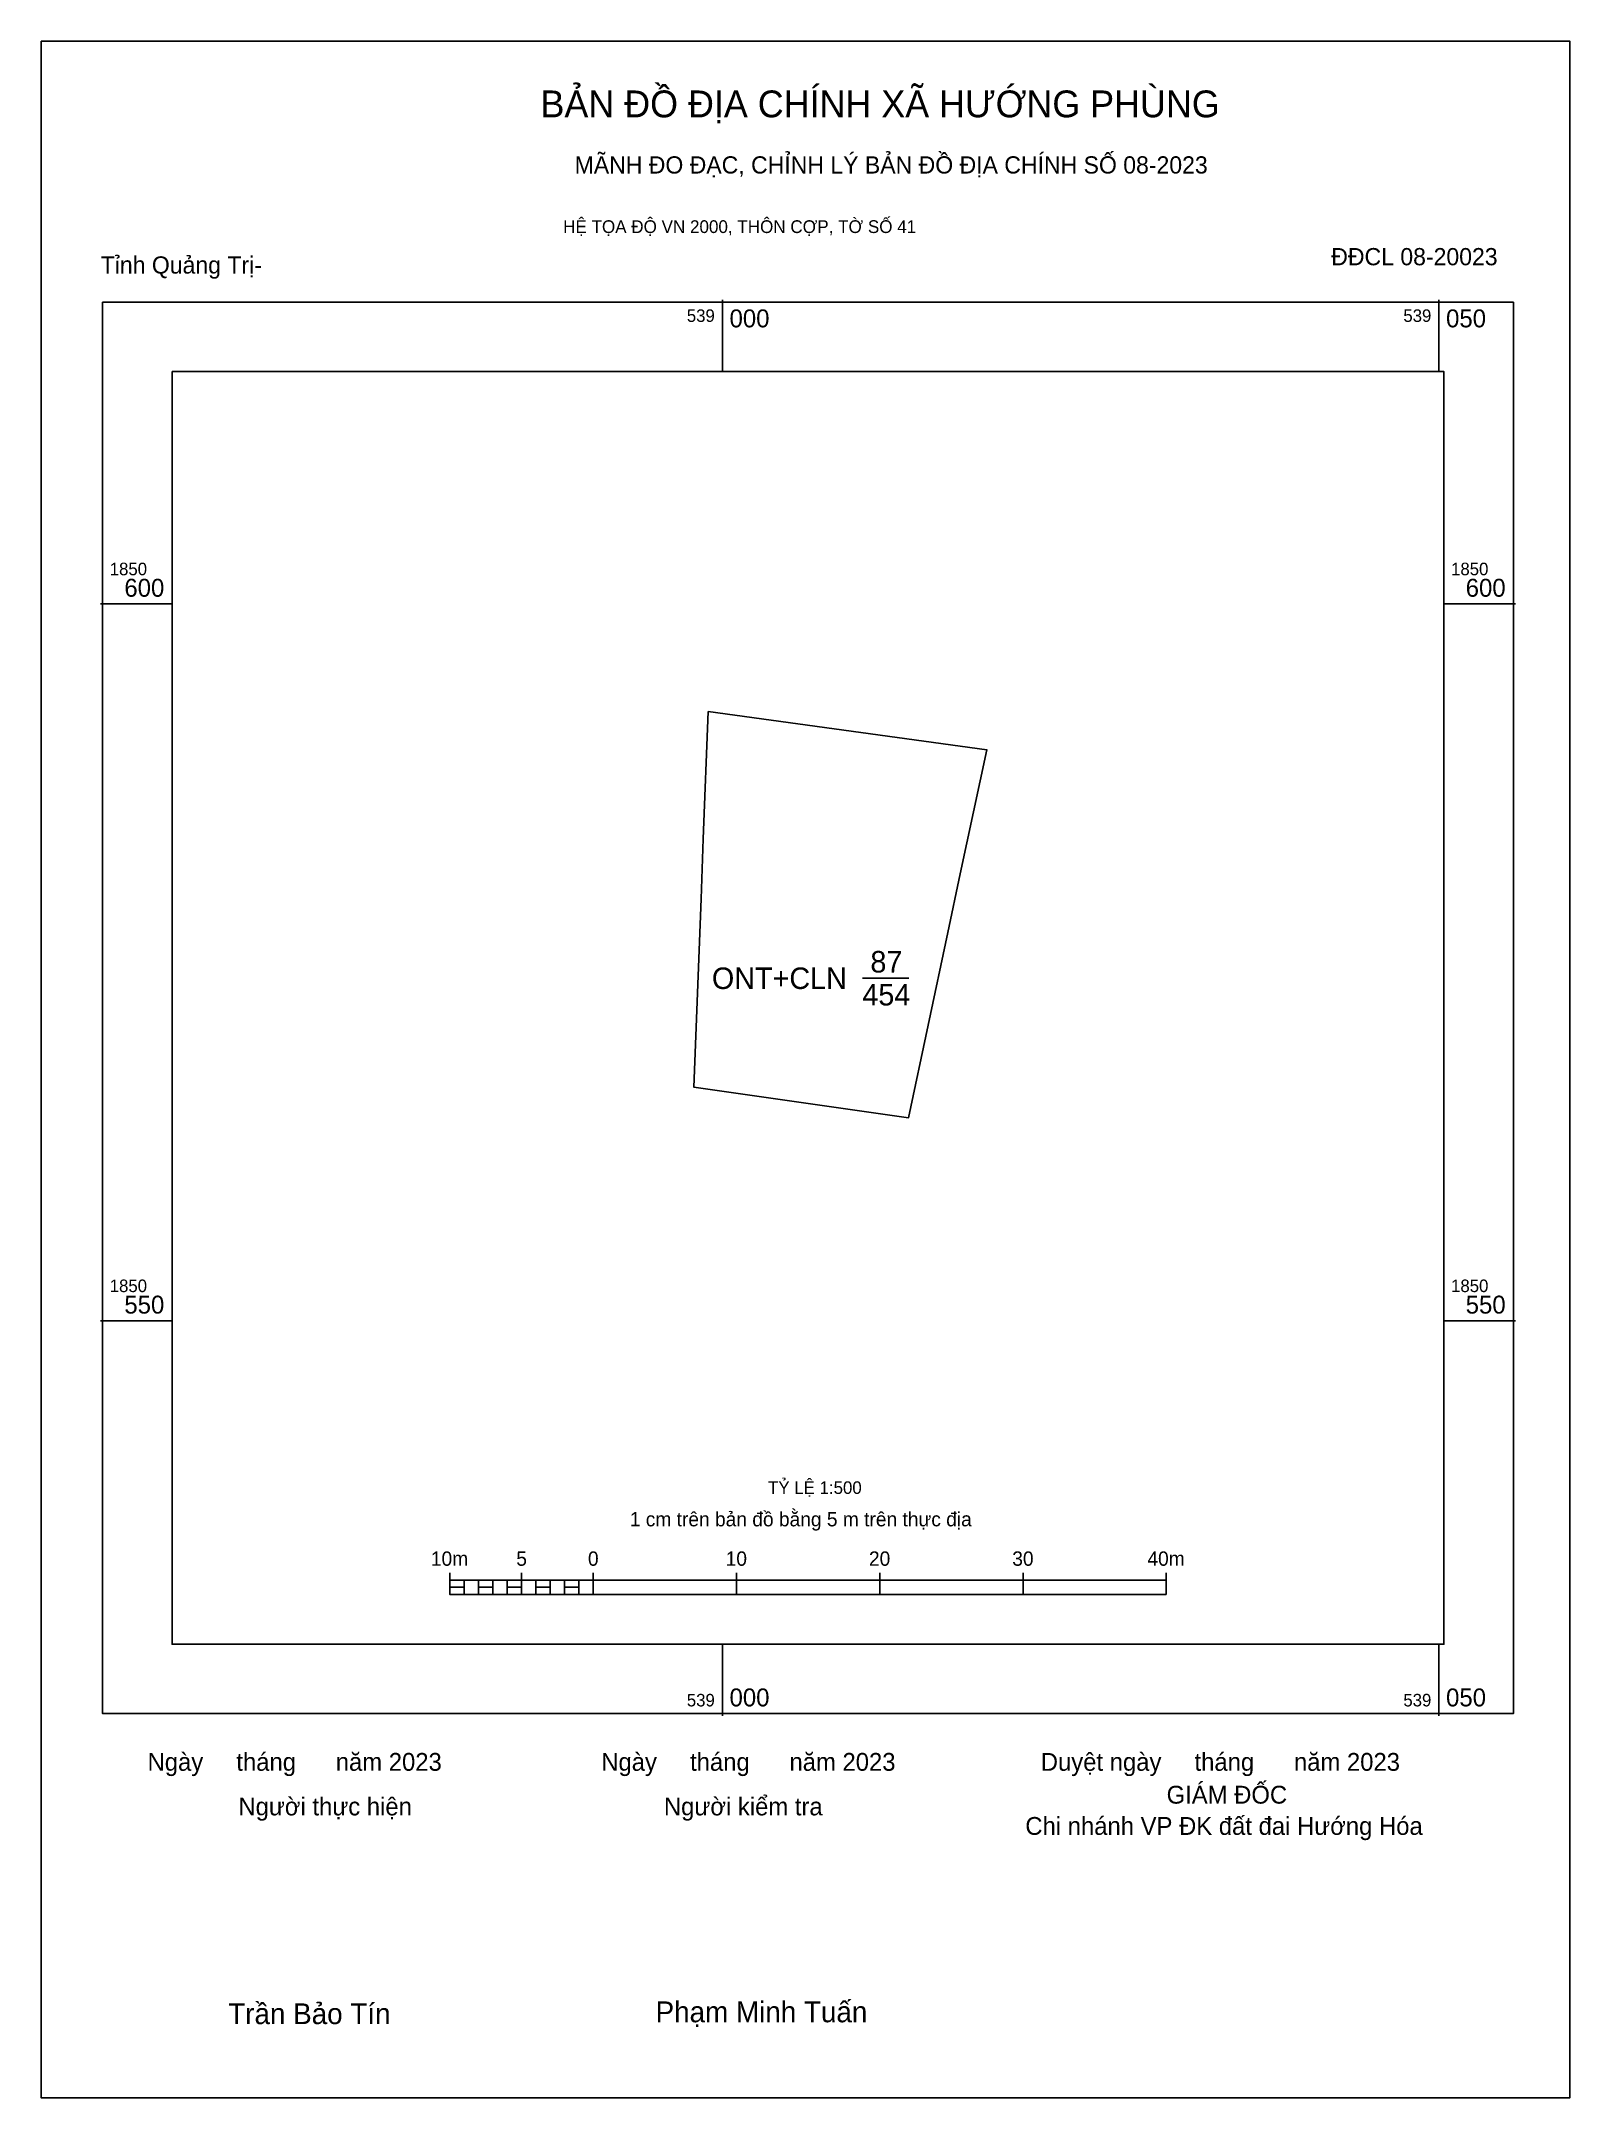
# Model space of a CAD drawing. Extents: x 538952 to 539059, y 1850496 to 1850639.
import ezdxf

# ---------------------------------------------------------------- set-up
doc = ezdxf.new("R2010")
doc.units = 0
for name, color, linetype in [('Level 10', 7, 'Continuous'), ('Level 13', 7, 'Continuous'), ('Level 15', 7, 'Continuous'), ('Level 27', 7, 'Continuous'), ('Level 6', 7, 'Continuous'), ('Level 62', 7, 'Continuous'), ('Level 63', 7, 'Continuous'), ('Level 9', 7, 'Continuous')]:
    doc.layers.add(name, color=color, linetype=linetype)

msp = doc.modelspace()

# ---------------------------------------------------------------- linework, layer by layer
at = {"layer": 'Level 10'}
msp.add_line((539009.77, 1850573.89), (539013.02, 1850573.89), dxfattribs=at)
msp.add_lwpolyline([(539012.98, 1850564.16), (538998.01, 1850566.29), (538998.51, 1850579.43), (538998.67, 1850583.62), (538999.01, 1850592.49), (539018.45, 1850589.83), (539016.6, 1850581.18), (539015.73, 1850577.08)], close=True, dxfattribs=at)
at = {"layer": 'Level 15'}
msp.add_lwpolyline([(538952.46, 1850639.25), (539059.14, 1850639.25), (539059.14, 1850495.8), (538952.46, 1850495.8)], close=True, dxfattribs=at)
at = {"layer": 'Level 27'}
for p, q in [((539018.45, 1850589.83), (539018.45, 1850589.84)), ((539012.98, 1850564.16), (539012.97, 1850564.16))]:
    msp.add_line(p, q, dxfattribs=at)
at = {"layer": 'Level 62'}
msp.add_lwpolyline([(538961.6, 1850616.2), (539050.35, 1850616.2), (539050.35, 1850527.44), (538961.6, 1850527.44)], close=True, dxfattribs=at)
at = {"layer": 'Level 63'}
for p, q in [((539000, 1850621.2), (539000, 1850616.2)), ((539050, 1850621.2), (539050, 1850616.2)), ((538956.6, 1850600), (538961.6, 1850600)), ((539050.35, 1850600), (539055.35, 1850600)), ((538956.6, 1850550), (538961.6, 1850550)), ((539050.35, 1850550), (539055.35, 1850550)), ((538980.98, 1850532.41), (538980.98, 1850530.91)), ((538980.98, 1850531.91), (539030.98, 1850531.91)), ((538981.98, 1850531.91), (538981.98, 1850530.91)), ((538982.98, 1850531.91), (538982.98, 1850530.91)), ((538983.98, 1850531.91), (538983.98, 1850530.91)), ((538984.98, 1850531.91), (538984.98, 1850530.91)), ((538985.98, 1850532.41), (538985.98, 1850530.91)), ((538985.98, 1850531.91), (538985.98, 1850530.91)), ((538986.98, 1850531.91), (538986.98, 1850530.91)), ((538987.98, 1850531.91), (538987.98, 1850530.91)), ((538988.98, 1850531.91), (538988.98, 1850530.91)), ((538989.98, 1850531.91), (538989.98, 1850530.91)), ((538990.98, 1850532.41), (538990.98, 1850530.91)), ((538990.98, 1850531.91), (538990.98, 1850530.91)), ((539000.98, 1850532.41), (539000.98, 1850530.91)), ((539010.98, 1850532.41), (539010.98, 1850530.91)), ((539020.98, 1850532.41), (539020.98, 1850530.91)), ((539030.98, 1850532.41), (539030.98, 1850530.91)), ((538980.98, 1850530.91), (539030.98, 1850530.91)), ((539000, 1850527.44), (539000, 1850522.44)), ((539050, 1850527.44), (539050, 1850522.44))]:
    msp.add_line(p, q, dxfattribs=at)
for points in [[(538956.75, 1850621.04), (539055.2, 1850621.04), (539055.2, 1850522.6), (538956.75, 1850522.6)], [(538980.98, 1850531.41), (538981.98, 1850531.41), (538981.98, 1850530.91), (538980.98, 1850530.91)], [(538980.98, 1850531.41), (538981.98, 1850531.41), (538981.98, 1850530.91), (538980.98, 1850530.91)], [(538982.98, 1850531.41), (538983.98, 1850531.41), (538983.98, 1850530.91), (538982.98, 1850530.91)], [(538984.98, 1850531.41), (538985.98, 1850531.41), (538985.98, 1850530.91), (538984.98, 1850530.91)], [(538986.98, 1850531.41), (538987.98, 1850531.41), (538987.98, 1850530.91), (538986.98, 1850530.91)], [(538988.98, 1850531.41), (538989.98, 1850531.41), (538989.98, 1850530.91), (538988.98, 1850530.91)]]:
    msp.add_lwpolyline(points, close=True, dxfattribs=at)

# ---------------------------------------------------------------- texts
at = {"layer": 'Level 13'}
for s, p in [('87', (539010.33, 1850574.29)), ('ONT+CLN', (538999.27, 1850573.14)), ('454', (539009.77, 1850571.99))]:
    msp.add_text(s, height=1.5, dxfattribs=at).set_placement(p)
at = {"layer": 'Level 6'}
msp.add_text('TỶ LỆ 1:500', height=0.879, dxfattribs=at).set_placement((539003.19, 1850537.92))
at = {"layer": 'Level 63'}
for s, height, p in [('BẢN ĐỒ ĐỊA CHÍNH XÃ HƯỚNG PHÙNG', 1.8718, (538987.31, 1850633.94)), ('MÃNH ĐO ĐẠC, CHỈNH LÝ BẢN ĐỒ ĐỊA CHÍNH SỐ 08-2023', 1.2011, (538989.69, 1850630.02)), ('HỆ TỌA ĐỘ VN 2000, THÔN CỢP, TỜ SỐ 41', 0.8891, (538988.89, 1850625.87)), ('539', 0.875, (538997.52, 1850619.67)), ('000', 1.25, (539000.5, 1850619.29)), ('539', 0.875, (539047.52, 1850619.67)), ('050', 1.25, (539050.5, 1850619.29)), ('1850', 0.875, (538957.25, 1850602)), ('1850', 0.875, (539050.85, 1850602)), ('600', 1.25, (538958.27, 1850600.5)), ('600', 1.25, (539051.87, 1850600.5)), ('1850', 0.875, (538957.25, 1850552)), ('1850', 0.875, (539050.85, 1850552)), ('550', 1.25, (538958.27, 1850550.5)), ('550', 1.25, (539051.87, 1850550.5)), ('1 cm trên bản đồ bằng 5 m trên thực địa', 1, (538993.54, 1850535.66)), ('10m', 1, (538979.66, 1850532.91)), ('5', 1, (538985.62, 1850532.91)), ('0', 1, (538990.62, 1850532.91)), ('10', 1, (539000.23, 1850532.91)), ('20', 1, (539010.23, 1850532.91)), ('30', 1, (539020.23, 1850532.91)), ('40m', 1, (539029.66, 1850532.91)), ('539', 0.875, (538997.52, 1850523.1)), ('000', 1.25, (539000.5, 1850523.1)), ('539', 0.875, (539047.52, 1850523.1)), ('050', 1.25, (539050.5, 1850523.1)), ('Ngày     tháng      năm 2023', 1.2442, (538959.89, 1850518.61)), ('Ngày     tháng      năm 2023', 1.2442, (538991.55, 1850518.61)), ('Duyệt ngày     tháng      năm 2023', 1.2442, (539022.22, 1850518.61)), ('Người thực hiện', 1.2442, (538966.23, 1850515.5)), ('Người kiểm tra', 1.2442, (538995.92, 1850515.5)), ('GIÁM ĐỐC', 1.244, (539031, 1850516.32)), ('Chi nhánh VP ĐK đất đai Hướng Hóa', 1.2442, (539021.14, 1850514.14)), ('Trần Bảo Tín', 1.4512, (538965.52, 1850500.94)), ('Phạm Minh Tuấn', 1.4512, (538995.34, 1850501.07))]:
    msp.add_text(s, height=height, dxfattribs=at).set_placement(p)
at = {"layer": 'Level 9'}
for s, p in [('ĐĐCL 08-20023', (539042.49, 1850623.62)), ('Tỉnh Quảng Trị-', (538956.62, 1850623.04))]:
    msp.add_text(s, height=1.2011, dxfattribs=at).set_placement(p)

doc.saveas('drawing.dxf')
